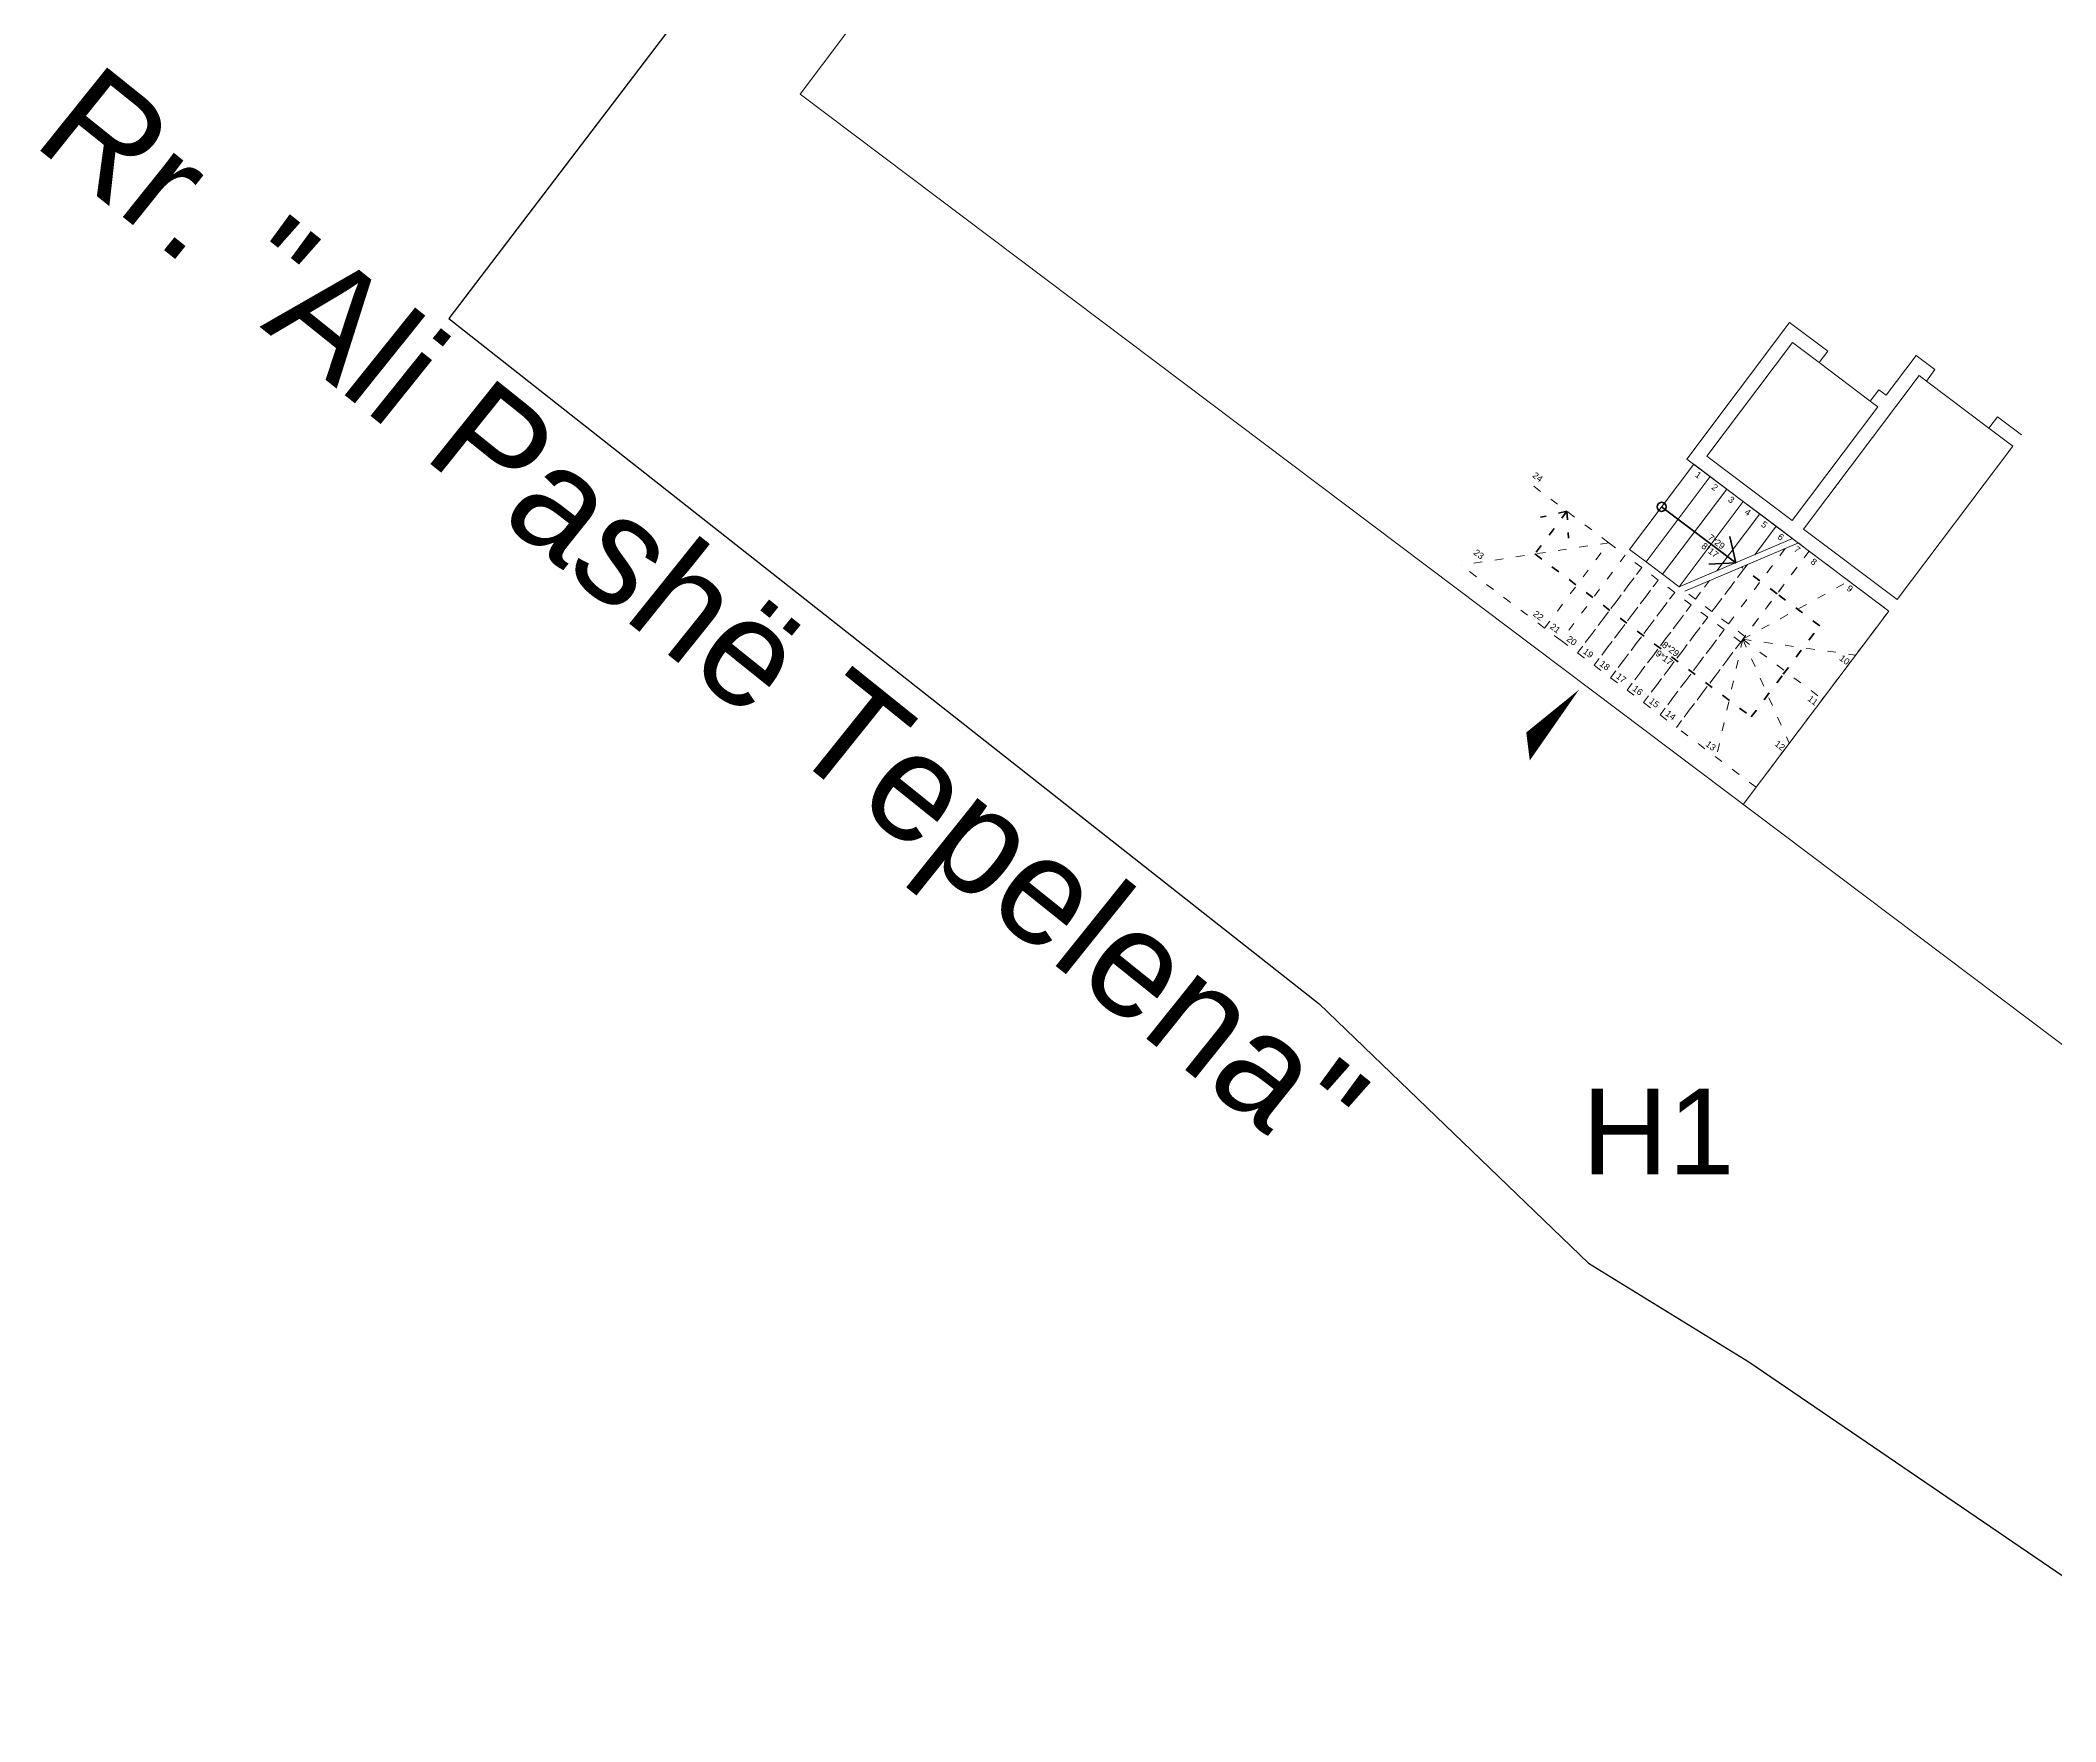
# Model space of a CAD drawing. Header units: metres. Extents: x 7512647.1 to 7512695.3, y 4692377.4 to 4692415.6.
# Drawn here: x 7512647.1 to 7512675.42, y 4692377.44 to 4692401.06 of the extents above; entities that cross this region are included whole.
import ezdxf

# ---------------------------------------------------------------- set-up
doc = ezdxf.new("R2010")
doc.units = ezdxf.units.M
doc.linetypes.add('ACAD_ISO03W100', pattern=[30, 12, -18])
doc.layers.get('0').update_dxf_attribs({"lineweight": 0})
for name, color, linetype, lineweight in [('hyrjet pikat', 54, 'Continuous', 0), ('perdhesa projekt', 1, 'Continuous', 0), ('perdhesa projekt shkallet', 1, 'Continuous', 0)]:
    doc.layers.add(name, color=color, linetype=linetype, lineweight=lineweight)
doc.layers.add('Parcela_Bazë', color=7, linetype='Continuous')
doc.layers.add('Parcela_Bazë nr', color=7, linetype='Continuous')
doc.styles.get("Standard").update_dxf_attribs({"font": 'arial.ttf'})

# ---------------------------------------------------------------- blocks, each defined once
blk = doc.blocks.new('shkallet-proj')
at = {"color": 1, "lineweight": 50}
for q in [(113.5, -50.5), (113.5, -99.5)]:
    blk.add_line((142.5, -75), q, dxfattribs=at)
at = {"color": 1, "linetype": 'ACAD_ISO03W100', "lineweight": 50}
for q in [(-115, -189), (-66, -189)]:
    blk.add_line((-90.5, -160), q, dxfattribs=at)
at = {"color": 7, "lineweight": 0}
for points in [[(0, 240), (67, 240), (67, 220), (20, 220), (20, 20), (170, 20), (170, 220), (157, 220), (157, 240), (170, 240), (170, 310), (203, 310), (203, 290), (190, 290), (190, 20), (355, 20), (355, 290), (313, 290), (313, 310), (355, 310)], [(355, -340), (355, 0), (0, 0), (0, 240)]]:
    blk.add_lwpolyline(points, dxfattribs=at)
at = {"color": 7, "lineweight": 13}
for points in [[(313, 290), (203, 290)], [(157, 220), (67, 220)]]:
    blk.add_lwpolyline(points, dxfattribs=at)
for points in [[(12, 0), (12, 0), (12, -150), (12, -150), (12, 0)], [(12, 0), (41, 0), (41, -150), (12, -150), (12, 0)], [(41, 0), (70, 0), (70, -150), (41, -150), (41, 0)], [(70, 0), (99, 0), (99, -150), (70, -150), (70, 0)], [(99, 0), (128, 0), (128, -100)], [(99, -150), (99, 0)], [(99, -150), (186, 0)], [(109, -150), (196, 0)], [(128, 0), (157, 0), (157, -50)], [(128, -100), (128, 0)], [(157, 0), (186, 0)], [(157, -50), (157, 0)], [(215, -310), (215, -310)]]:
    blk.add_lwpolyline(points)
at = {"linetype": 'ACAD_ISO03W100'}
for points in [[(196, 0), (215, 0), (215, -150), (186, -150), (186, -17.2)], [(215, -160), (215, 0), (355, 0), (355, -310), (215, -310)], [(215, -155), (285, 0)], [(186, -17.2), (186, -150), (157, -150), (157, -67.2)], [(157, -67.2), (157, -150), (128, -150), (128, -117.2)], [(215, -155), (355, -77.5)], [(128, -117.2), (128, -150), (109, -150)], [(-17, -160), (-164, -160)], [(-17, -160), (-164, -310)], [(12, -310), (-17, -310), (-17, -160), (12, -160)], [(12, -310), (41, -310), (41, -160), (12, -160), (12, -310)], [(41, -310), (70, -310), (70, -160), (41, -160), (41, -310)], [(70, -310), (99, -310), (99, -160), (70, -160), (70, -310)], [(99, -310), (128, -310), (128, -160), (99, -160), (99, -310)], [(128, -310), (157, -310), (157, -160), (128, -160), (128, -310)], [(157, -310), (186, -310), (186, -160), (157, -160), (157, -310)], [(186, -310), (215, -310), (215, -160), (186, -160), (186, -310)], [(215, -155), (355, -155)], [(215, -155), (355, -232.5)], [(215, -155), (285, -310)], [(215, -160), (215, -160), (215, -310)], [(-17, -310), (-164, -310)]]:
    blk.add_lwpolyline(points, dxfattribs=at)
at = {"color": 1, "linetype": 'ACAD_ISO03W100', "lineweight": 50}
blk.add_lwpolyline([(-90.5, -160), (-90.5, -235), (290, -235), (290, -160), (290, -75), (215, -75), (152.5, -75)], dxfattribs=at)
at = {"color": 1, "lineweight": 50}
blk.add_lwpolyline([(12, -75), (142.5, -75)], dxfattribs=at)
blk.add_circle((12, -75), 6.33, dxfattribs=at)
at = {"color": 1, "lineweight": 20, "char_height": 9, "attachment_point": 5}
for s, insert in [('\\A1;1', (26.3, -8.2)), ('\\A1;2', (55.3, -8.2)), ('\\A1;3', (84.3, -8.2)), ('\\A1;4', (113.3, -8.2)), ('\\A1;5', (142.3, -8.2)), ('\\A1;6', (171.3, -8.2)), ('\\A1;7', (200.3, -8.2)), ('\\A1;8', (229.3, -8.2)), ('\\A1;9', (292.4, -7.7)), ('\\A1;7*29\\P8*17', (103, -75.4)), ('\\A1;10', (346.7, -92.2)), ('\\A1;24', (-152.3, -146.3)), ('\\A1;11', (345.3, -164.5)), ('\\A1;8*29\\P9*17', (142.3, -234.7)), ('\\A1;12', (346.5, -242.9)), ('\\A1;23', (-153.2, -282.7)), ('\\A1;22', (-34.5, -301.2)), ('\\A1;21', (-4.8, -301.2)), ('\\A1;20', (24.2, -301.2)), ('\\A1;19', (53.2, -301.2)), ('\\A1;18', (82.2, -301.2)), ('\\A1;17', (111.2, -301.2)), ('\\A1;16', (140.2, -301.2)), ('\\A1;15', (169.2, -301.2)), ('\\A1;14', (198.2, -301.2)), ('\\A1;13', (269.1, -301.7))]:
    blk.add_mtext(s, dxfattribs=dict(at, insert=insert))

msp = doc.modelspace()

# ---------------------------------------------------------------- linework, layer by layer
at = {"layer": 'hyrjet pikat', "elevation": 625.292, "flags": 128}
msp.add_lwpolyline([(7512668.729, 4692391.944, 0, 0.3, 0), (7512668.006, 4692391.166, 0, 0, 0), (7512668.572, 4692386.644, 0, 0, 0)], format="xyseb", dxfattribs=at)
at = {"layer": 'Parcela_Bazë', "color": 5, "linetype": 'Continuous'}
msp.add_lwpolyline([(7512665.073, 4692387.527), (7512668.861, 4692383.882), (7512671.113, 4692382.497), (7512678.531, 4692377.442), (7512686.833, 4692388.706), (7512695.271, 4692399.683), (7512694.264, 4692400.375), (7512689.714, 4692403.625), (7512677.134, 4692412.673), (7512676.796, 4692411.876), (7512671.424, 4692413.316), (7512665.135, 4692415.573), (7512662.254, 4692410.436), (7512660.044, 4692406.606), (7512652.843, 4692397.157)], close=True, dxfattribs=at)
at = {"layer": 'perdhesa projekt', "color": 0, "elevation": 625.292}
msp.add_lwpolyline([(7512666.791, 4692412.861), (7512669.411, 4692410.889), (7512669.628, 4692411.248), (7512672.175, 4692409.372), (7512673.438, 4692411.05), (7512690.439, 4692398.252), (7512679.615, 4692383.871), (7512657.779, 4692400.307), (7512664.785, 4692409.614), (7512664.505, 4692409.825)], close=True, dxfattribs=at)

# ---------------------------------------------------------------- block references
at = {"layer": 'perdhesa projekt shkallet', "xscale": 0.01, "yscale": 0.01, "zscale": 0.01}
for rotation in [323.0310714943109, 323.0310715861029]:
    msp.add_blockref('shkallet-proj', (7512670.242, 4692395.181, 625.292), dxfattribs=dict(at, rotation=rotation))

# ---------------------------------------------------------------- texts
at = {"layer": 'hyrjet pikat'}
msp.add_text('H1', height=1.2, dxfattribs=at).set_placement((7512668.767, 4692385.134))
at = {"layer": 'Parcela_Bazë nr'}
msp.add_text('Rr. "Ali Pashë Tepelena"', height=1.5, rotation=321.2476, dxfattribs=at).set_placement((7512646.968, 4692399.62))

doc.saveas('drawing.dxf')
